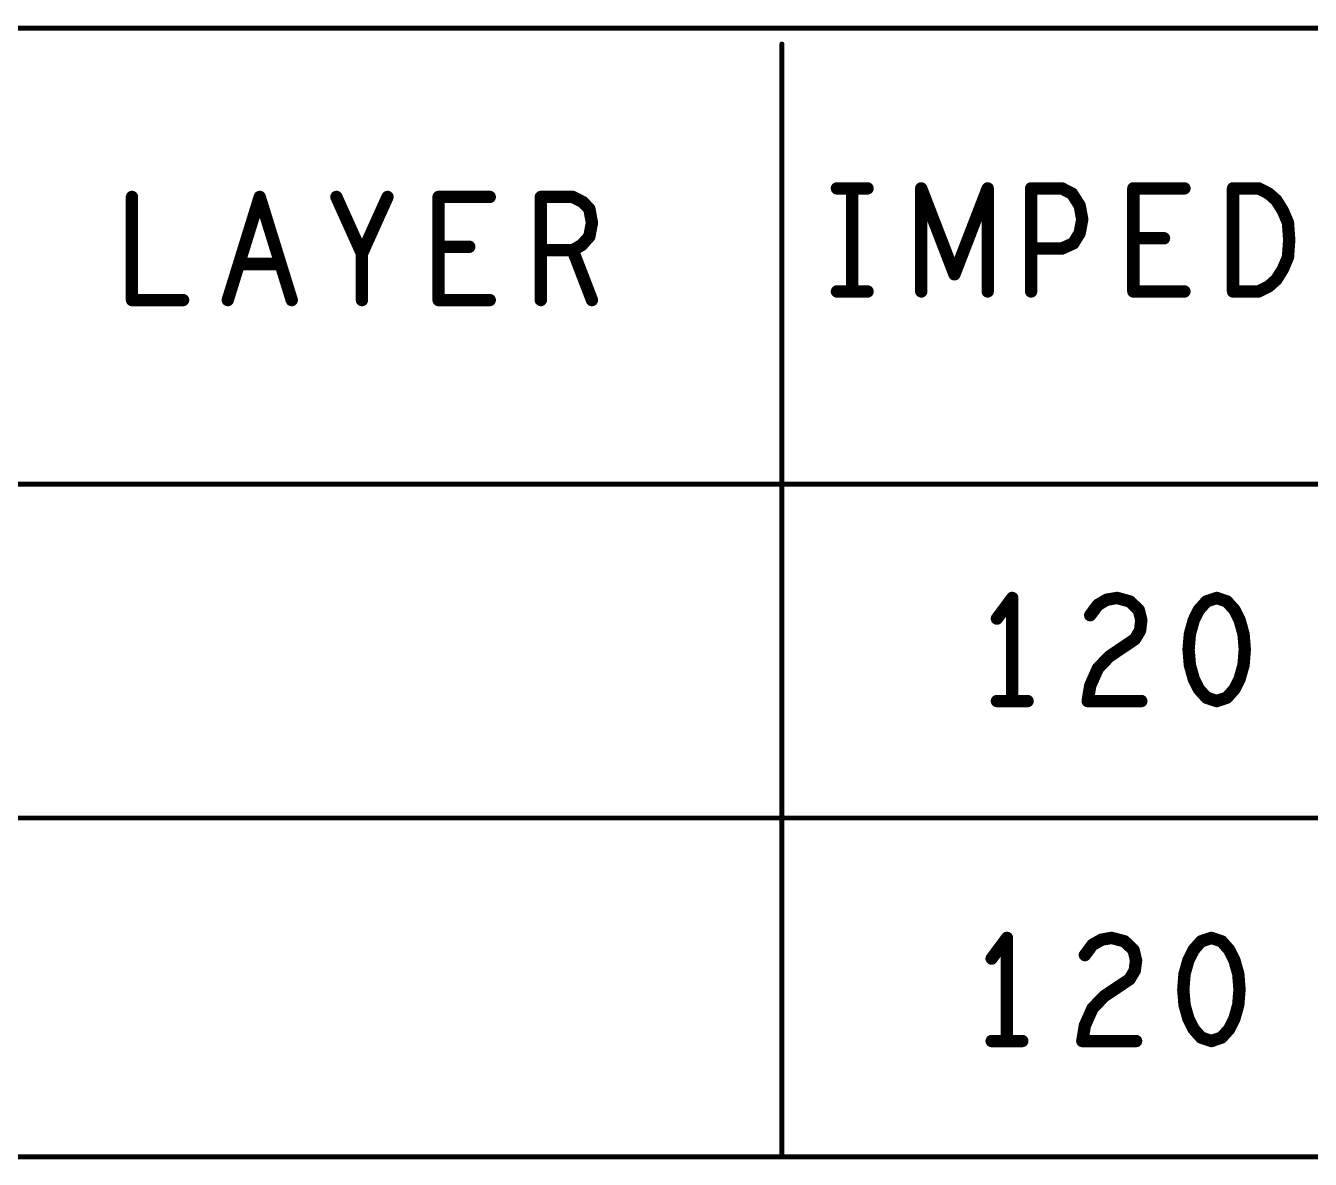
# Model space of a CAD drawing. Extents: x -14.2 to 19.9, y -5.2 to 16.9.
# Drawn here: x -5.048 to -3.49, y -2.747 to -1.373 of the extents above; entities that cross this region are included whole.
import ezdxf

# ---------------------------------------------------------------- set-up
doc = ezdxf.new("R2010")
doc.units = 0
doc.layers.get('0').update_dxf_attribs({"linetype": 'CONTINUOUS'})
doc.layers.add('FAB', color=2, linetype='CONTINUOUS')

# ---------------------------------------------------------------- blocks, each defined once
blk = doc.blocks.new('ROUND_1')
at = {"const_width": 0.003}
blk.add_lwpolyline([(-0.0015, 0, 1), (0.0015, 0, 1)], format="xyb", close=True, dxfattribs=at)
blk = doc.blocks.new('ROUND_105')
at = {"const_width": 0.0075}
blk.add_lwpolyline([(-0.00375, 0, 1), (0.00375, 0, 1)], format="xyb", close=True, dxfattribs=at)

msp = doc.modelspace()

# ---------------------------------------------------------------- linework, layer by layer
at = {"layer": 'FAB'}
for points, const_width in [([(-2.0097, -1.3757), (-12.4247, -1.3757)], 0.006), ([(-4.1313, -2.7429), (-4.131, -1.3949)], 0.006), ([(-4.9195, -1.5803), (-4.9195, -1.7053)], 0.015), ([(-4.8033, -1.7053), (-4.7645, -1.5803)], 0.015), ([(-4.7645, -1.5803), (-4.7257, -1.7053)], 0.015), ([(-4.6405, -1.6491), (-4.6715, -1.5803)], 0.015), ([(-4.6095, -1.5803), (-4.6405, -1.6491)], 0.015), ([(-4.5475, -1.7053), (-4.5475, -1.5803)], 0.015), ([(-4.5475, -1.5803), (-4.4855, -1.5803)], 0.015), ([(-4.4235, -1.7053), (-4.4235, -1.5803)], 0.015), ([(-4.4235, -1.5803), (-4.3848, -1.5803)], 0.015), ([(-4.3848, -1.5803), (-4.3724, -1.5866)], 0.015), ([(-4.0643, -1.5699), (-4.0271, -1.5699)], 0.015), ([(-4.0457, -1.5699), (-4.0457, -1.6949)], 0.015), ([(-3.962, -1.6949), (-3.962, -1.5699)], 0.015), ([(-3.962, -1.5699), (-3.9217, -1.6741)], 0.015), ([(-3.9217, -1.6741), (-3.8814, -1.5699)], 0.015), ([(-3.8814, -1.5699), (-3.8814, -1.6949)], 0.015), ([(-3.8287, -1.6949), (-3.8287, -1.5699)], 0.015), ([(-3.8287, -1.5699), (-3.7915, -1.5699)], 0.015), ([(-3.7915, -1.5699), (-3.7791, -1.5762)], 0.015), ([(-3.7791, -1.5762), (-3.7698, -1.5908)], 0.015), ([(-3.7047, -1.6949), (-3.7047, -1.5699)], 0.015), ([(-3.7047, -1.5699), (-3.6427, -1.5699)], 0.015), ([(-3.5838, -1.6949), (-3.5838, -1.5699)], 0.015), ([(-3.5838, -1.5699), (-3.5528, -1.5699)], 0.015), ([(-3.5528, -1.5699), (-3.5404, -1.5762)], 0.015), ([(-3.5404, -1.5762), (-3.5311, -1.5845)], 0.015), ([(-4.3724, -1.5866), (-4.3646, -1.5949)], 0.015), ([(-4.3646, -1.5949), (-4.3615, -1.6116)], 0.015), ([(-3.7698, -1.5908), (-3.7667, -1.6074)], 0.015), ([(-3.5311, -1.5845), (-3.5233, -1.597)], 0.015), ([(-3.5233, -1.597), (-3.5171, -1.6116)], 0.015), ([(-4.3615, -1.6116), (-4.3646, -1.6282)], 0.015), ([(-3.7667, -1.6074), (-3.7698, -1.6241)], 0.015), ([(-3.5171, -1.6116), (-3.5156, -1.6325)], 0.015), ([(-4.3646, -1.6282), (-4.3739, -1.6386)], 0.015), ([(-3.7698, -1.6241), (-3.7775, -1.6366)], 0.015), ([(-4.5103, -1.6407), (-4.5475, -1.6407)], 0.015), ([(-4.3739, -1.6386), (-4.3848, -1.6449)], 0.015), ([(-3.7915, -1.6429), (-3.8287, -1.6429)], 0.015), ([(-3.7775, -1.6366), (-3.7915, -1.6429)], 0.015), ([(-3.6675, -1.6304), (-3.7047, -1.6304)], 0.015), ([(-3.5156, -1.6325), (-3.5171, -1.6533)], 0.015), ([(-4.6405, -1.7053), (-4.6405, -1.6491)], 0.015), ([(-4.3848, -1.6449), (-4.4235, -1.6449)], 0.015), ([(-4.3848, -1.6449), (-4.3615, -1.7053)], 0.015), ([(-3.5171, -1.6533), (-3.5233, -1.6679)], 0.015), ([(-4.7397, -1.6616), (-4.7893, -1.6616)], 0.015), ([(-3.5233, -1.6679), (-3.5311, -1.6804)], 0.015), ([(-3.5404, -1.6887), (-3.5528, -1.6949)], 0.015), ([(-3.5311, -1.6804), (-3.5404, -1.6887)], 0.015), ([(-4.9195, -1.7053), (-4.8575, -1.7053)], 0.015), ([(-4.4855, -1.7053), (-4.5475, -1.7053)], 0.015), ([(-4.0643, -1.6949), (-4.0271, -1.6949)], 0.015), ([(-3.6427, -1.6949), (-3.7047, -1.6949)], 0.015), ([(-3.5528, -1.6949), (-3.5838, -1.6949)], 0.015), ([(-12.4214, -1.9286), (-2.0084, -1.9286)], 0.006), ([(-3.8516, -2.0665), (-3.8702, -2.0915)], 0.015), ([(-3.8516, -2.1915), (-3.8516, -2.0665)], 0.015), ([(-3.757, -2.0874), (-3.7477, -2.0749)], 0.015), ([(-3.7477, -2.0749), (-3.7369, -2.0686)], 0.015), ([(-3.7369, -2.0686), (-3.7245, -2.0665)], 0.015), ([(-3.7245, -2.0665), (-3.709, -2.0707)], 0.015), ([(-3.709, -2.0707), (-3.6981, -2.0811)], 0.015), ([(-3.616, -2.0707), (-3.6253, -2.0811)], 0.015), ([(-3.6036, -2.0665), (-3.616, -2.0707)], 0.015), ([(-3.5912, -2.0707), (-3.6036, -2.0665)], 0.015), ([(-3.5819, -2.0811), (-3.5912, -2.0707)], 0.015), ([(-3.6981, -2.0811), (-3.695, -2.0936)], 0.015), ([(-3.695, -2.0936), (-3.6966, -2.1061)], 0.015), ([(-3.6315, -2.0936), (-3.6361, -2.1103)], 0.015), ([(-3.6253, -2.0811), (-3.6315, -2.0936)], 0.015), ([(-3.5757, -2.0936), (-3.5819, -2.0811)], 0.015), ([(-3.571, -2.1103), (-3.5757, -2.0936)], 0.015), ([(-3.6966, -2.1061), (-3.7028, -2.1165)], 0.015), ([(-3.6361, -2.1103), (-3.6377, -2.129)], 0.015), ([(-3.5695, -2.129), (-3.571, -2.1103)], 0.015), ([(-3.7028, -2.1165), (-3.7338, -2.1374)], 0.015), ([(-3.7338, -2.1374), (-3.7477, -2.1519)], 0.015), ([(-3.6377, -2.129), (-3.6361, -2.1478)], 0.015), ([(-3.571, -2.1478), (-3.5695, -2.129)], 0.015), ([(-3.7477, -2.1519), (-3.757, -2.1728)], 0.015), ([(-3.6361, -2.1478), (-3.6315, -2.1644)], 0.015), ([(-3.5757, -2.1644), (-3.571, -2.1478)], 0.015), ([(-3.757, -2.1728), (-3.7601, -2.1915)], 0.015), ([(-3.6315, -2.1644), (-3.6253, -2.1769)], 0.015), ([(-3.5819, -2.1769), (-3.5757, -2.1644)], 0.015), ([(-3.6253, -2.1769), (-3.616, -2.1874)], 0.015), ([(-3.616, -2.1874), (-3.6036, -2.1915)], 0.015), ([(-3.6036, -2.1915), (-3.5912, -2.1874)], 0.015), ([(-3.5912, -2.1874), (-3.5819, -2.1769)], 0.015), ([(-3.8702, -2.1915), (-3.833, -2.1915)], 0.015), ([(-3.7601, -2.1915), (-3.695, -2.1915)], 0.015), ([(-7.4477, -2.3333), (-4.5927, -2.3333)], 0.006), ([(-2.0065, -2.3333), (-4.5927, -2.3333)], 0.006), ([(-3.858, -2.4787), (-3.8766, -2.5037)], 0.015), ([(-3.858, -2.6037), (-3.858, -2.4787)], 0.015), ([(-3.7542, -2.487), (-3.7433, -2.4808)], 0.015), ([(-3.7433, -2.4808), (-3.7309, -2.4787)], 0.015), ([(-3.7309, -2.4787), (-3.7154, -2.4828)], 0.015), ([(-3.7154, -2.4828), (-3.7045, -2.4933)], 0.015), ([(-3.6224, -2.4828), (-3.6317, -2.4933)], 0.015), ([(-3.61, -2.4787), (-3.6224, -2.4828)], 0.015), ([(-3.5976, -2.4828), (-3.61, -2.4787)], 0.015), ([(-3.5883, -2.4933), (-3.5976, -2.4828)], 0.015), ([(-3.7635, -2.4995), (-3.7542, -2.487)], 0.015), ([(-3.7045, -2.4933), (-3.7014, -2.5058)], 0.015), ([(-3.6317, -2.4933), (-3.6379, -2.5058)], 0.015), ([(-3.5821, -2.5058), (-3.5883, -2.4933)], 0.015), ([(-3.7014, -2.5058), (-3.703, -2.5183)], 0.015), ([(-3.6379, -2.5058), (-3.6426, -2.5224)], 0.015), ([(-3.5774, -2.5224), (-3.5821, -2.5058)], 0.015), ([(-3.7092, -2.5287), (-3.7402, -2.5495)], 0.015), ([(-3.703, -2.5183), (-3.7092, -2.5287)], 0.015), ([(-3.6426, -2.5224), (-3.6441, -2.5412)], 0.015), ([(-3.5759, -2.5412), (-3.5774, -2.5224)], 0.015), ([(-3.6441, -2.5412), (-3.6426, -2.5599)], 0.015), ([(-3.5774, -2.5599), (-3.5759, -2.5412)], 0.015), ([(-3.7402, -2.5495), (-3.7542, -2.5641)], 0.015), ([(-3.6426, -2.5599), (-3.6379, -2.5766)], 0.015), ([(-3.5821, -2.5766), (-3.5774, -2.5599)], 0.015), ([(-3.7542, -2.5641), (-3.7635, -2.5849)], 0.015), ([(-3.6379, -2.5766), (-3.6317, -2.5891)], 0.015), ([(-3.5883, -2.5891), (-3.5821, -2.5766)], 0.015), ([(-3.7635, -2.5849), (-3.7666, -2.6037)], 0.015), ([(-3.6317, -2.5891), (-3.6224, -2.5995)], 0.015), ([(-3.5976, -2.5995), (-3.5883, -2.5891)], 0.015), ([(-3.8766, -2.6037), (-3.8394, -2.6037)], 0.015), ([(-3.7666, -2.6037), (-3.7014, -2.6037)], 0.015), ([(-3.6224, -2.5995), (-3.61, -2.6037)], 0.015), ([(-3.61, -2.6037), (-3.5976, -2.5995)], 0.015), ([(-12.4252, -2.7441), (-2.0065, -2.7441)], 0.006)]:
    msp.add_lwpolyline(points, dxfattribs=dict(at, const_width=const_width))

# ---------------------------------------------------------------- block references
for name, p in [('ROUND_1', (-4.131, -1.3949)), ('ROUND_105', (-4.9195, -1.5803)), ('ROUND_105', (-4.7645, -1.5803)), ('ROUND_105', (-4.7645, -1.5803)), ('ROUND_105', (-4.6715, -1.5803)), ('ROUND_105', (-4.6095, -1.5803)), ('ROUND_105', (-4.5475, -1.5803)), ('ROUND_105', (-4.5475, -1.5803)), ('ROUND_105', (-4.4855, -1.5803)), ('ROUND_105', (-4.4235, -1.5803)), ('ROUND_105', (-4.4235, -1.5803)), ('ROUND_105', (-4.3848, -1.5803)), ('ROUND_105', (-4.3848, -1.5803)), ('ROUND_105', (-4.0643, -1.5699)), ('ROUND_105', (-4.0457, -1.5699)), ('ROUND_105', (-4.0271, -1.5699)), ('ROUND_105', (-3.962, -1.5699)), ('ROUND_105', (-3.962, -1.5699)), ('ROUND_105', (-3.8814, -1.5699)), ('ROUND_105', (-3.8814, -1.5699)), ('ROUND_105', (-3.8287, -1.5699)), ('ROUND_105', (-3.8287, -1.5699)), ('ROUND_105', (-3.7915, -1.5699)), ('ROUND_105', (-3.7915, -1.5699)), ('ROUND_105', (-3.7791, -1.5762)), ('ROUND_105', (-3.7791, -1.5762)), ('ROUND_105', (-3.7047, -1.5699)), ('ROUND_105', (-3.7047, -1.5699)), ('ROUND_105', (-3.6427, -1.5699)), ('ROUND_105', (-3.5838, -1.5699)), ('ROUND_105', (-3.5838, -1.5699)), ('ROUND_105', (-3.5528, -1.5699)), ('ROUND_105', (-3.5528, -1.5699)), ('ROUND_105', (-3.5404, -1.5762)), ('ROUND_105', (-3.5404, -1.5762)), ('ROUND_105', (-4.3724, -1.5866)), ('ROUND_105', (-4.3724, -1.5866)), ('ROUND_105', (-4.3646, -1.5949)), ('ROUND_105', (-4.3646, -1.5949)), ('ROUND_105', (-3.7698, -1.5908)), ('ROUND_105', (-3.7698, -1.5908)), ('ROUND_105', (-3.5311, -1.5845)), ('ROUND_105', (-3.5311, -1.5845)), ('ROUND_105', (-3.5233, -1.597)), ('ROUND_105', (-3.5233, -1.597)), ('ROUND_105', (-4.3615, -1.6116)), ('ROUND_105', (-4.3615, -1.6116)), ('ROUND_105', (-3.7667, -1.6074)), ('ROUND_105', (-3.7667, -1.6074)), ('ROUND_105', (-3.5171, -1.6116)), ('ROUND_105', (-3.5171, -1.6116)), ('ROUND_105', (-4.3646, -1.6282)), ('ROUND_105', (-4.3646, -1.6282)), ('ROUND_105', (-3.7698, -1.6241)), ('ROUND_105', (-3.7698, -1.6241)), ('ROUND_105', (-4.5475, -1.6407)), ('ROUND_105', (-4.5103, -1.6407)), ('ROUND_105', (-4.3739, -1.6386)), ('ROUND_105', (-4.3739, -1.6386)), ('ROUND_105', (-3.8287, -1.6429)), ('ROUND_105', (-3.7915, -1.6429)), ('ROUND_105', (-3.7915, -1.6429)), ('ROUND_105', (-3.7775, -1.6366)), ('ROUND_105', (-3.7775, -1.6366)), ('ROUND_105', (-3.7047, -1.6304)), ('ROUND_105', (-3.6675, -1.6304)), ('ROUND_105', (-3.5156, -1.6325)), ('ROUND_105', (-3.5156, -1.6325)), ('ROUND_105', (-4.6405, -1.6491)), ('ROUND_105', (-4.6405, -1.6491)), ('ROUND_105', (-4.6405, -1.6491)), ('ROUND_105', (-4.4235, -1.6449)), ('ROUND_105', (-4.3848, -1.6449)), ('ROUND_105', (-4.3848, -1.6449)), ('ROUND_105', (-4.3848, -1.6449)), ('ROUND_105', (-3.5171, -1.6533)), ('ROUND_105', (-3.5171, -1.6533)), ('ROUND_105', (-4.7893, -1.6616)), ('ROUND_105', (-4.7397, -1.6616)), ('ROUND_105', (-3.9217, -1.6741)), ('ROUND_105', (-3.9217, -1.6741)), ('ROUND_105', (-3.5233, -1.6679)), ('ROUND_105', (-3.5233, -1.6679)), ('ROUND_105', (-3.5404, -1.6887)), ('ROUND_105', (-3.5404, -1.6887)), ('ROUND_105', (-3.5311, -1.6804)), ('ROUND_105', (-3.5311, -1.6804)), ('ROUND_105', (-4.9195, -1.7053)), ('ROUND_105', (-4.9195, -1.7053)), ('ROUND_105', (-4.8575, -1.7053)), ('ROUND_105', (-4.8033, -1.7053)), ('ROUND_105', (-4.7257, -1.7053)), ('ROUND_105', (-4.6405, -1.7053)), ('ROUND_105', (-4.5475, -1.7053)), ('ROUND_105', (-4.5475, -1.7053)), ('ROUND_105', (-4.4855, -1.7053)), ('ROUND_105', (-4.4235, -1.7053)), ('ROUND_105', (-4.3615, -1.7053)), ('ROUND_105', (-4.0643, -1.6949)), ('ROUND_105', (-4.0457, -1.6949)), ('ROUND_105', (-4.0271, -1.6949)), ('ROUND_105', (-3.962, -1.6949)), ('ROUND_105', (-3.8814, -1.6949)), ('ROUND_105', (-3.8287, -1.6949)), ('ROUND_105', (-3.7047, -1.6949)), ('ROUND_105', (-3.7047, -1.6949)), ('ROUND_105', (-3.6427, -1.6949)), ('ROUND_105', (-3.5838, -1.6949)), ('ROUND_105', (-3.5838, -1.6949)), ('ROUND_105', (-3.5528, -1.6949)), ('ROUND_105', (-3.5528, -1.6949)), ('ROUND_105', (-3.8516, -2.0665)), ('ROUND_105', (-3.8516, -2.0665)), ('ROUND_105', (-3.7477, -2.0749)), ('ROUND_105', (-3.7477, -2.0749)), ('ROUND_105', (-3.7369, -2.0686)), ('ROUND_105', (-3.7369, -2.0686)), ('ROUND_105', (-3.7245, -2.0665)), ('ROUND_105', (-3.7245, -2.0665)), ('ROUND_105', (-3.709, -2.0707)), ('ROUND_105', (-3.709, -2.0707)), ('ROUND_105', (-3.616, -2.0707)), ('ROUND_105', (-3.616, -2.0707)), ('ROUND_105', (-3.6036, -2.0665)), ('ROUND_105', (-3.6036, -2.0665)), ('ROUND_105', (-3.5912, -2.0707)), ('ROUND_105', (-3.5912, -2.0707)), ('ROUND_105', (-3.8702, -2.0915)), ('ROUND_105', (-3.757, -2.0874)), ('ROUND_105', (-3.6981, -2.0811)), ('ROUND_105', (-3.6981, -2.0811)), ('ROUND_105', (-3.695, -2.0936)), ('ROUND_105', (-3.695, -2.0936)), ('ROUND_105', (-3.6315, -2.0936)), ('ROUND_105', (-3.6315, -2.0936)), ('ROUND_105', (-3.6253, -2.0811)), ('ROUND_105', (-3.6253, -2.0811)), ('ROUND_105', (-3.5819, -2.0811)), ('ROUND_105', (-3.5819, -2.0811)), ('ROUND_105', (-3.5757, -2.0936)), ('ROUND_105', (-3.5757, -2.0936)), ('ROUND_105', (-3.6966, -2.1061)), ('ROUND_105', (-3.6966, -2.1061)), ('ROUND_105', (-3.6361, -2.1103)), ('ROUND_105', (-3.6361, -2.1103)), ('ROUND_105', (-3.571, -2.1103)), ('ROUND_105', (-3.571, -2.1103)), ('ROUND_105', (-3.7028, -2.1165)), ('ROUND_105', (-3.7028, -2.1165)), ('ROUND_105', (-3.7338, -2.1374)), ('ROUND_105', (-3.7338, -2.1374)), ('ROUND_105', (-3.6377, -2.129)), ('ROUND_105', (-3.6377, -2.129)), ('ROUND_105', (-3.5695, -2.129)), ('ROUND_105', (-3.5695, -2.129)), ('ROUND_105', (-3.7477, -2.1519)), ('ROUND_105', (-3.7477, -2.1519)), ('ROUND_105', (-3.6361, -2.1478)), ('ROUND_105', (-3.6361, -2.1478)), ('ROUND_105', (-3.571, -2.1478)), ('ROUND_105', (-3.571, -2.1478)), ('ROUND_105', (-3.757, -2.1728)), ('ROUND_105', (-3.757, -2.1728)), ('ROUND_105', (-3.6315, -2.1644)), ('ROUND_105', (-3.6315, -2.1644)), ('ROUND_105', (-3.5757, -2.1644)), ('ROUND_105', (-3.5757, -2.1644)), ('ROUND_105', (-3.6253, -2.1769)), ('ROUND_105', (-3.6253, -2.1769)), ('ROUND_105', (-3.616, -2.1874)), ('ROUND_105', (-3.616, -2.1874)), ('ROUND_105', (-3.5912, -2.1874)), ('ROUND_105', (-3.5912, -2.1874)), ('ROUND_105', (-3.5819, -2.1769)), ('ROUND_105', (-3.5819, -2.1769)), ('ROUND_105', (-3.8702, -2.1915)), ('ROUND_105', (-3.8516, -2.1915)), ('ROUND_105', (-3.833, -2.1915)), ('ROUND_105', (-3.7601, -2.1915)), ('ROUND_105', (-3.7601, -2.1915)), ('ROUND_105', (-3.695, -2.1915)), ('ROUND_105', (-3.6036, -2.1915)), ('ROUND_105', (-3.6036, -2.1915)), ('ROUND_1', (-4.5927, -2.3333)), ('ROUND_1', (-4.5927, -2.3333)), ('ROUND_105', (-3.858, -2.4787)), ('ROUND_105', (-3.858, -2.4787)), ('ROUND_105', (-3.7433, -2.4808)), ('ROUND_105', (-3.7433, -2.4808)), ('ROUND_105', (-3.7309, -2.4787)), ('ROUND_105', (-3.7309, -2.4787)), ('ROUND_105', (-3.7154, -2.4828)), ('ROUND_105', (-3.7154, -2.4828)), ('ROUND_105', (-3.6224, -2.4828)), ('ROUND_105', (-3.6224, -2.4828)), ('ROUND_105', (-3.61, -2.4787)), ('ROUND_105', (-3.61, -2.4787)), ('ROUND_105', (-3.5976, -2.4828)), ('ROUND_105', (-3.5976, -2.4828)), ('ROUND_105', (-3.7635, -2.4995)), ('ROUND_105', (-3.7542, -2.487)), ('ROUND_105', (-3.7542, -2.487)), ('ROUND_105', (-3.7045, -2.4933)), ('ROUND_105', (-3.7045, -2.4933)), ('ROUND_105', (-3.6317, -2.4933)), ('ROUND_105', (-3.6317, -2.4933)), ('ROUND_105', (-3.5883, -2.4933)), ('ROUND_105', (-3.5883, -2.4933)), ('ROUND_105', (-3.8766, -2.5037)), ('ROUND_105', (-3.7014, -2.5058)), ('ROUND_105', (-3.7014, -2.5058)), ('ROUND_105', (-3.6379, -2.5058)), ('ROUND_105', (-3.6379, -2.5058)), ('ROUND_105', (-3.5821, -2.5058)), ('ROUND_105', (-3.5821, -2.5058)), ('ROUND_105', (-3.7092, -2.5287)), ('ROUND_105', (-3.7092, -2.5287)), ('ROUND_105', (-3.703, -2.5183)), ('ROUND_105', (-3.703, -2.5183)), ('ROUND_105', (-3.6426, -2.5224)), ('ROUND_105', (-3.6426, -2.5224)), ('ROUND_105', (-3.5774, -2.5224)), ('ROUND_105', (-3.5774, -2.5224)), ('ROUND_105', (-3.6441, -2.5412)), ('ROUND_105', (-3.6441, -2.5412)), ('ROUND_105', (-3.5759, -2.5412)), ('ROUND_105', (-3.5759, -2.5412)), ('ROUND_105', (-3.7402, -2.5495)), ('ROUND_105', (-3.7402, -2.5495)), ('ROUND_105', (-3.6426, -2.5599)), ('ROUND_105', (-3.6426, -2.5599)), ('ROUND_105', (-3.5774, -2.5599)), ('ROUND_105', (-3.5774, -2.5599)), ('ROUND_105', (-3.7542, -2.5641)), ('ROUND_105', (-3.7542, -2.5641)), ('ROUND_105', (-3.6379, -2.5766)), ('ROUND_105', (-3.6379, -2.5766)), ('ROUND_105', (-3.5821, -2.5766)), ('ROUND_105', (-3.5821, -2.5766)), ('ROUND_105', (-3.7635, -2.5849)), ('ROUND_105', (-3.7635, -2.5849)), ('ROUND_105', (-3.6317, -2.5891)), ('ROUND_105', (-3.6317, -2.5891)), ('ROUND_105', (-3.5883, -2.5891)), ('ROUND_105', (-3.5883, -2.5891)), ('ROUND_105', (-3.8766, -2.6037)), ('ROUND_105', (-3.858, -2.6037)), ('ROUND_105', (-3.8394, -2.6037)), ('ROUND_105', (-3.7666, -2.6037)), ('ROUND_105', (-3.7666, -2.6037)), ('ROUND_105', (-3.7014, -2.6037)), ('ROUND_105', (-3.6224, -2.5995)), ('ROUND_105', (-3.6224, -2.5995)), ('ROUND_105', (-3.61, -2.6037)), ('ROUND_105', (-3.61, -2.6037)), ('ROUND_105', (-3.5976, -2.5995)), ('ROUND_105', (-3.5976, -2.5995)), ('ROUND_1', (-4.1313, -2.7429))]:
    msp.add_blockref(name, p, dxfattribs=at)

doc.saveas('drawing.dxf')
